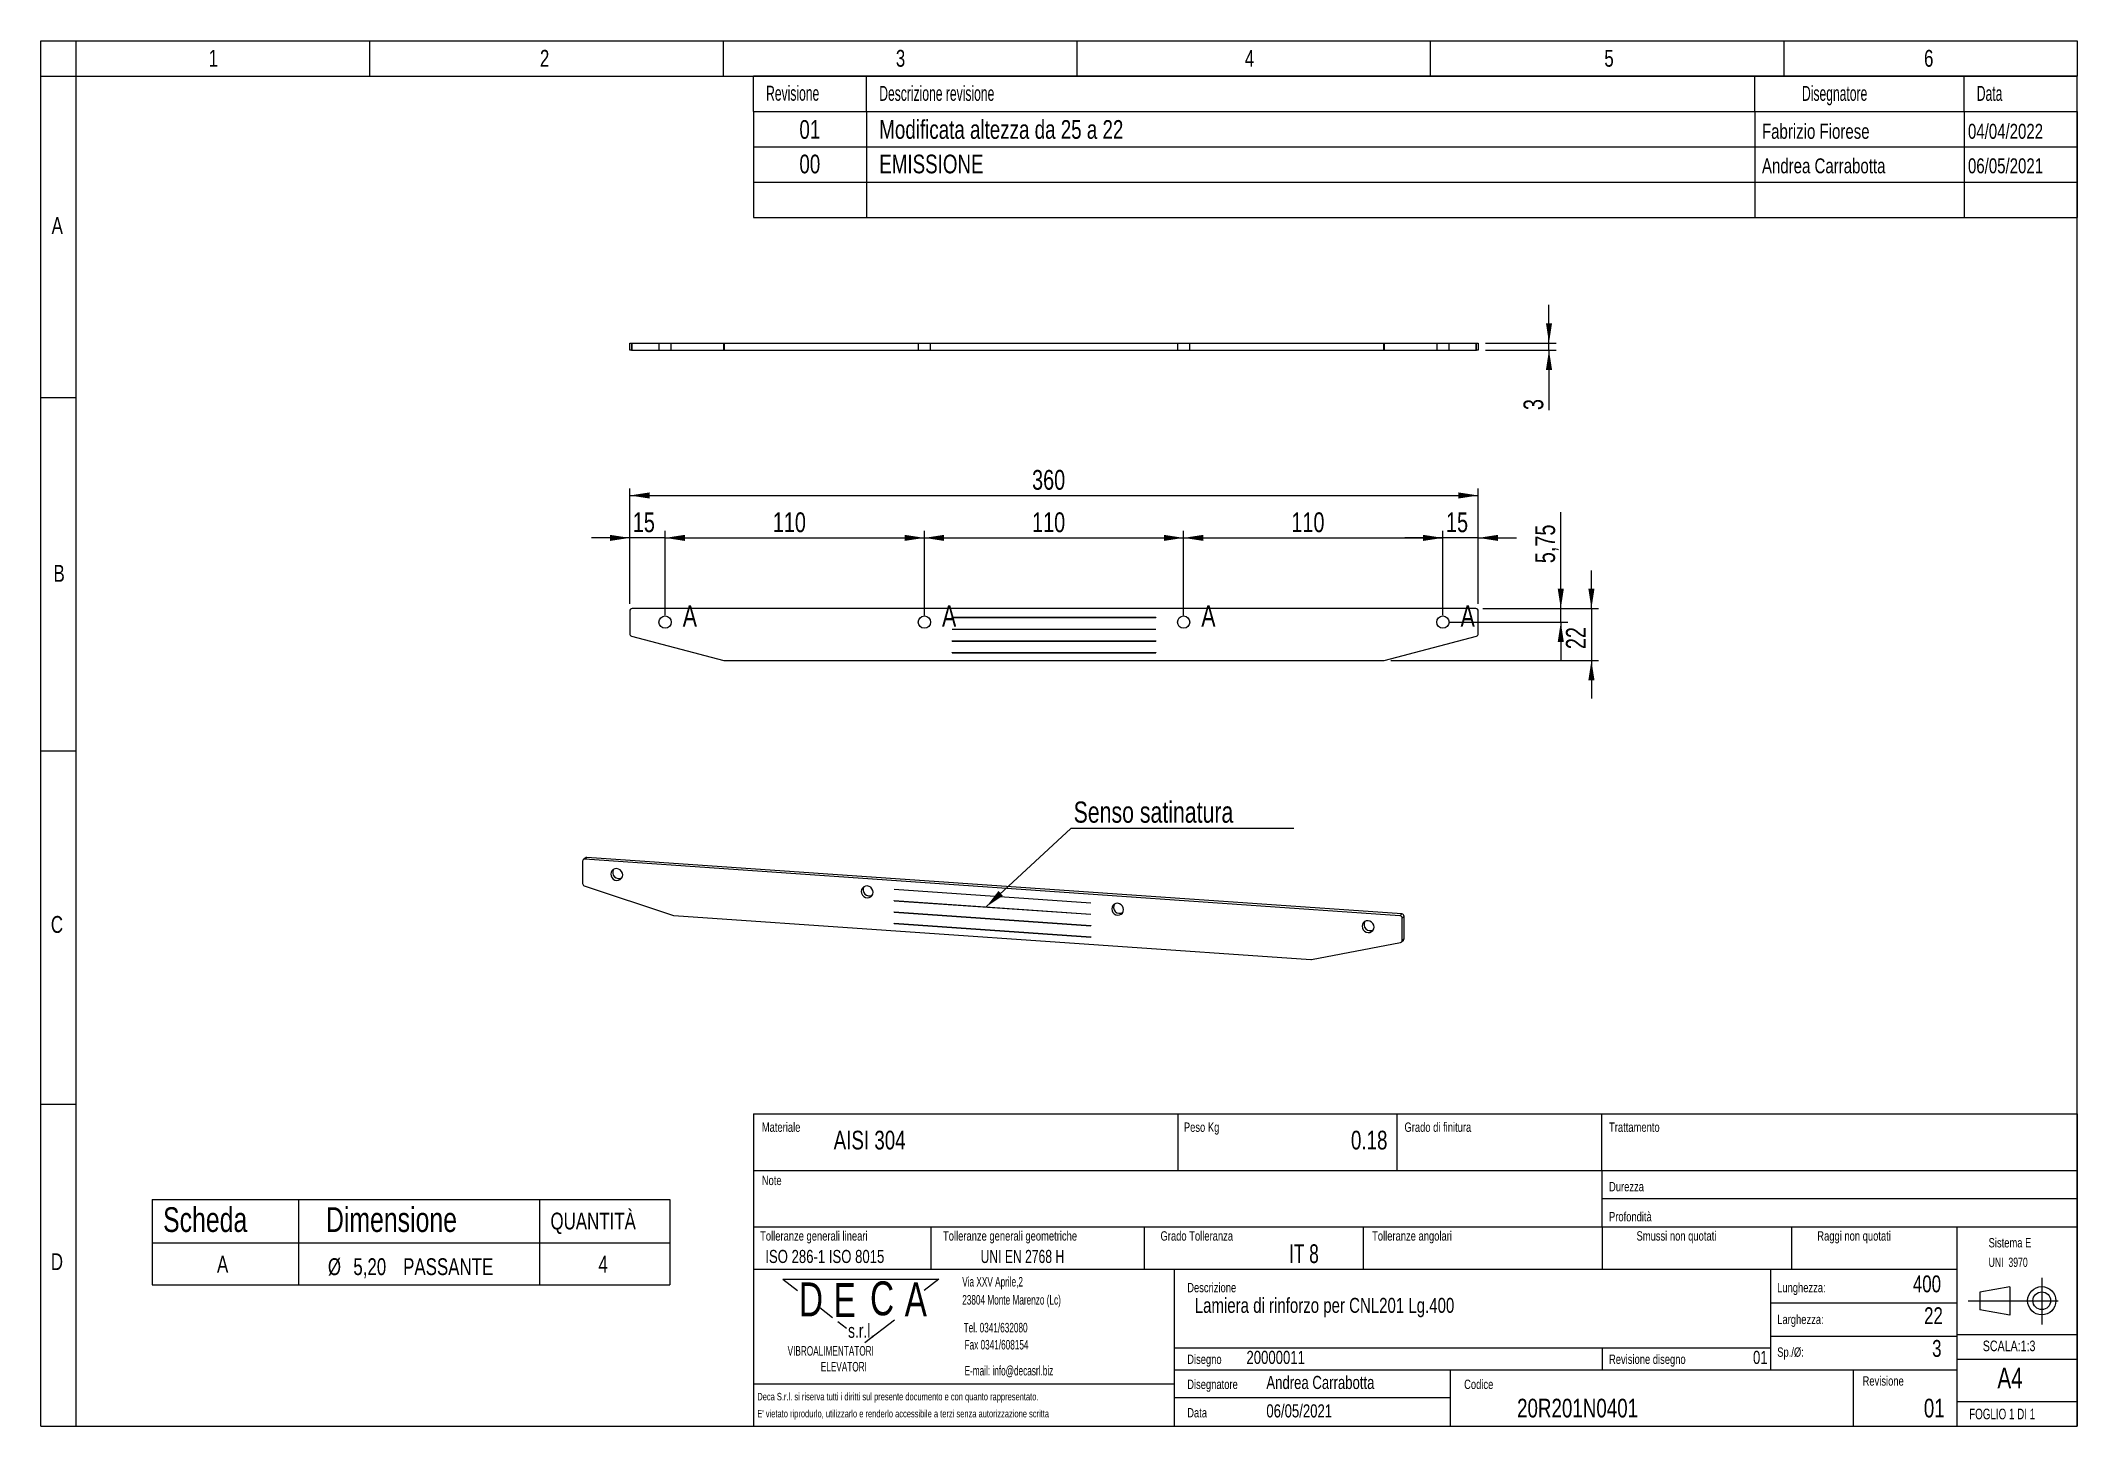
# Model space of a CAD drawing. Header units: millimetres. Extents: x 14 to 878, y 20 to 608.
import ezdxf

# ---------------------------------------------------------------- set-up
doc = ezdxf.new("R2010")
doc.units = ezdxf.units.MM
doc.header["$LTSCALE"] = 3
doc.linetypes.add('CENTERX2', pattern=[20.32, 12.7, -2.54, 2.54, -2.54])
doc.linetypes.add('HIDDEN', pattern=[1.905, 1.27, -0.635])
doc.layers.add('FORMAT', color=7, linetype='Continuous')
doc.layers.add('TESTO', color=179, linetype='Continuous')
doc.styles.add('SLDTEXTSTYLE0', font='TXT', dxfattribs={"width": 0.75})
doc.styles.add('SLDTEXTSTYLE1', font='TXT', dxfattribs={"width": 0.605})
doc.styles.add('SLDTEXTSTYLE2', font='TXT', dxfattribs={"width": 0.6875})
doc.styles.add('SLDTEXTSTYLE3', font='TXT', dxfattribs={"width": 0.732984})
doc.styles.add('SLDTEXTSTYLE4', font='TXT', dxfattribs={"width": 0.643617})
doc.styles.add('SLDTEXTSTYLE5', font='TXT', dxfattribs={"width": 0.694444})
doc.styles.add('SLDTEXTSTYLE6', font='TXT', dxfattribs={"width": 0.692308})
doc.dimstyles.new('SLDDIMSTYLE0', dxfattribs={"dimtxt": 0.18, "dimasz": 8.4, "dimexe": 0, "dimexo": 0.0625, "dimgap": 0, "dimtad": 0, "dimtih": 1, "dimtoh": 1, "dimdec": 0, "dimrnd": 1e-09, "dimzin": 0, "dimdsep": 46, "dimtxsty": 'Standard', "dimsah": 1, "dimcen": 0.09, "dimadec": 0, "dimazin": 0, "dimtfac": 8.4, "dimtdec": 0, "dimtofl": 0, "dimtmove": 0, "dimatfit": 3, "dimfxl": 1, "dimfrac": 2, "dimtolj": 1, "dimtzin": 0, "dimarcsym": 0})
doc.dimstyles.new('SLDDIMSTYLE1', dxfattribs={"dimtxt": 8.4, "dimasz": 8.4, "dimexe": 0, "dimexo": 0.0625, "dimgap": 2.1, "dimtad": 1, "dimrnd": 1e-09, "dimzin": 12, "dimdsep": 46, "dimtxsty": 'SLDTEXTSTYLE0', "dimsah": 1, "dimcen": 0.09, "dimadec": 0, "dimazin": 3, "dimtfac": 1, "dimtmove": 0, "dimatfit": 0, "dimfxl": 1, "dimfrac": 2, "dimtolj": 1, "dimtzin": 12, "dimarcsym": 0})
doc.dimstyles.new('SLDDIMSTYLE2', dxfattribs={"dimtxt": 8.4, "dimasz": 8.4, "dimexe": 0, "dimexo": 0.0625, "dimgap": 2.1, "dimtad": 1, "dimrnd": 1e-09, "dimzin": 12, "dimdsep": 46, "dimtxsty": 'SLDTEXTSTYLE0', "dimsah": 1, "dimcen": 0.09, "dimadec": 0, "dimazin": 3, "dimtfac": 1, "dimtofl": 0, "dimtmove": 0, "dimatfit": 3, "dimfxl": 1, "dimfrac": 2, "dimtolj": 1, "dimtzin": 12, "dimarcsym": 0})

# ---------------------------------------------------------------- blocks, each defined once
blk = doc.blocks.new('SW_TABLEANNOTATION_0')
at = {"color": 0, "linetype": 'Continuous', "lineweight": 25}
for p, q in [((0, 0), (0, -18.4)), ((0, 0), (62.12, 0)), ((62.12, 0), (62.12, -18.4)), ((62.12, 0), (164.37, 0)), ((164.37, 0), (164.37, -18.4)), ((164.37, 0), (219.59, 0)), ((219.59, 0), (219.59, -18.4)), ((0, -18.4), (62.12, -18.4)), ((0, -18.4), (0, -36.32)), ((62.12, -18.4), (164.37, -18.4)), ((62.12, -18.4), (62.12, -36.32)), ((164.37, -18.4), (219.59, -18.4)), ((164.37, -18.4), (164.37, -36.32)), ((219.59, -18.4), (219.59, -36.32)), ((0, -36.32), (62.12, -36.32)), ((62.12, -36.32), (164.37, -36.32)), ((164.37, -36.32), (219.59, -36.32))]:
    blk.add_line(p, q, dxfattribs=at)
at = {"color": 0, "linetype": 'Continuous', "lineweight": 0, "attachment_point": 1, "style": 'SLDTEXTSTYLE0'}
for s, insert, char_height in [('Scheda', (4.65, -3.34), 10.5), ('Dimensione', (73.74, -3.34), 10.5), ('QUANTITÀ', (169, -5.64), 7.144), ('A', (27.53, -23.94), 7.14), ('%%c', (74.57, -25), 7.144), ('5,20', (85.36, -25), 7.144), ('PASSANTE', (106.5, -25), 7.144), ('4', (189.34, -23.94), 7.14)]:
    blk.add_mtext(s, dxfattribs=dict(at, insert=insert, char_height=char_height))
blk = doc.blocks.new('SW_NOTE_0')
at = {"color": 0, "linetype": 'Continuous', "lineweight": 0}
blk.add_line((94.7, 0), (0, 0), dxfattribs=at)
at = {"color": 0, "linetype": 'Continuous', "lineweight": 0, "insert": (1.26, 11.48), "char_height": 9, "attachment_point": 1, "style": 'SLDTEXTSTYLE0'}
blk.add_mtext('Senso satinatura', dxfattribs=at)
blk = doc.blocks.new('_D')
at = {"color": 7, "linetype": 'Continuous', "lineweight": 0}
for p, q in [((671.4, 366.81), (671.4, 382.96)), ((625.4, 366.81), (674.4, 366.81)), ((671.4, 366.81), (671.4, 344.81)), ((586.27, 344.81), (674.4, 344.81)), ((671.4, 344.81), (671.4, 328.66))]:
    blk.add_line(p, q, dxfattribs=at)
at = {"color": 7, "linetype": 'Continuous', "lineweight": 18}
for points in [[(671.4, 366.81), (672.7, 375.21), (670.11, 375.21)], [(671.4, 344.81), (670.11, 336.41), (672.7, 336.41)]]:
    blk.add_solid(points, dxfattribs=at)
at = {"color": 7, "linetype": 'Continuous', "lineweight": 18, "insert": (660.58, 349.6), "char_height": 8.4, "attachment_point": 1, "rotation": 90, "style": 'SLDTEXTSTYLE0'}
blk.add_mtext('22', dxfattribs=at)
blk = doc.blocks.new('_D_1')
at = {"color": 7, "linetype": 'Continuous', "lineweight": 0}
for p, q in [((658.4, 366.81), (658.4, 407.79)), ((625.4, 366.81), (661.4, 366.81)), ((658.4, 361.06), (658.4, 366.81)), ((611.4, 361.06), (661.4, 361.06)), ((658.4, 361.06), (658.4, 344.91))]:
    blk.add_line(p, q, dxfattribs=at)
at = {"color": 7, "linetype": 'Continuous', "lineweight": 18}
for points in [[(658.4, 366.81), (659.7, 375.21), (657.11, 375.21)], [(658.4, 361.06), (657.11, 352.66), (659.7, 352.66)]]:
    blk.add_solid(points, dxfattribs=at)
at = {"color": 7, "linetype": 'Continuous', "lineweight": 18, "insert": (647.58, 386.07), "char_height": 8.4, "attachment_point": 1, "rotation": 90, "style": 'SLDTEXTSTYLE0'}
blk.add_mtext('5,75', dxfattribs=at)
blk = doc.blocks.new('_D_2')
at = {"color": 7, "linetype": 'Continuous', "lineweight": 0}
for p, q in [((278.4, 364.06), (278.4, 399.81)), ((388.4, 364.06), (388.4, 399.81)), ((278.4, 396.81), (388.4, 396.81))]:
    blk.add_line(p, q, dxfattribs=at)
at = {"color": 7, "linetype": 'Continuous', "lineweight": 18}
for points in [[(278.4, 396.81), (286.8, 395.52), (286.8, 398.1)], [(388.4, 396.81), (380, 398.1), (380, 395.52)]]:
    blk.add_solid(points, dxfattribs=at)
at = {"color": 7, "linetype": 'Continuous', "lineweight": 18, "insert": (324.09, 407.64), "char_height": 8.4, "attachment_point": 1, "style": 'SLDTEXTSTYLE0'}
blk.add_mtext('110', dxfattribs=at)
blk = doc.blocks.new('_D_3')
at = {"color": 7, "linetype": 'Continuous', "lineweight": 0}
for p, q in [((388.4, 364.06), (388.4, 399.81)), ((498.4, 364.06), (498.4, 399.81)), ((388.4, 396.81), (498.4, 396.81))]:
    blk.add_line(p, q, dxfattribs=at)
at = {"color": 7, "linetype": 'Continuous', "lineweight": 18}
for points in [[(388.4, 396.81), (396.8, 395.52), (396.8, 398.1)], [(498.4, 396.81), (490, 398.1), (490, 395.52)]]:
    blk.add_solid(points, dxfattribs=at)
at = {"color": 7, "linetype": 'Continuous', "lineweight": 18, "insert": (434.09, 407.64), "char_height": 8.4, "attachment_point": 1, "style": 'SLDTEXTSTYLE0'}
blk.add_mtext('110', dxfattribs=at)
blk = doc.blocks.new('_D_4')
at = {"color": 7, "linetype": 'Continuous', "lineweight": 0}
for p, q in [((498.4, 364.06), (498.4, 399.81)), ((608.4, 364.06), (608.4, 399.81)), ((498.4, 396.81), (608.4, 396.81))]:
    blk.add_line(p, q, dxfattribs=at)
at = {"color": 7, "linetype": 'Continuous', "lineweight": 18}
for points in [[(498.4, 396.81), (506.8, 395.52), (506.8, 398.1)], [(608.4, 396.81), (600, 398.1), (600, 395.52)]]:
    blk.add_solid(points, dxfattribs=at)
at = {"color": 7, "linetype": 'Continuous', "lineweight": 18, "insert": (544.09, 407.64), "char_height": 8.4, "attachment_point": 1, "style": 'SLDTEXTSTYLE0'}
blk.add_mtext('110', dxfattribs=at)
blk = doc.blocks.new('_D_5')
at = {"color": 7, "linetype": 'Continuous', "lineweight": 0}
for p, q in [((608.4, 364.06), (608.4, 399.81)), ((623.4, 368.81), (623.4, 399.81)), ((608.4, 396.81), (592.25, 396.81)), ((623.4, 396.81), (608.4, 396.81)), ((623.4, 396.81), (639.56, 396.81))]:
    blk.add_line(p, q, dxfattribs=at)
at = {"color": 7, "linetype": 'Continuous', "lineweight": 18}
for points in [[(608.4, 396.81), (600, 398.1), (600, 395.52)], [(623.4, 396.81), (631.8, 395.52), (631.8, 398.1)]]:
    blk.add_solid(points, dxfattribs=at)
at = {"color": 7, "linetype": 'Continuous', "lineweight": 18, "insert": (609.7, 407.64), "char_height": 8.4, "attachment_point": 1, "style": 'SLDTEXTSTYLE0'}
blk.add_mtext('15', dxfattribs=at)
blk = doc.blocks.new('_D_6')
at = {"color": 7, "linetype": 'Continuous', "lineweight": 0}
for p, q in [((263.4, 368.81), (263.4, 399.81)), ((278.4, 364.06), (278.4, 399.81)), ((263.4, 396.81), (247.25, 396.81)), ((278.4, 396.81), (263.4, 396.81)), ((278.4, 396.81), (294.56, 396.81))]:
    blk.add_line(p, q, dxfattribs=at)
at = {"color": 7, "linetype": 'Continuous', "lineweight": 18}
for points in [[(263.4, 396.81), (255, 398.1), (255, 395.52)], [(278.4, 396.81), (286.8, 395.52), (286.8, 398.1)]]:
    blk.add_solid(points, dxfattribs=at)
at = {"color": 7, "linetype": 'Continuous', "lineweight": 18, "insert": (264.7, 407.64), "char_height": 8.4, "attachment_point": 1, "style": 'SLDTEXTSTYLE0'}
blk.add_mtext('15', dxfattribs=at)
blk = doc.blocks.new('_D_7')
at = {"color": 7, "linetype": 'Continuous', "lineweight": 0}
for p, q in [((263.4, 368.81), (263.4, 417.81)), ((263.4, 414.81), (623.4, 414.81)), ((623.4, 368.81), (623.4, 417.81))]:
    blk.add_line(p, q, dxfattribs=at)
at = {"color": 7, "linetype": 'Continuous', "lineweight": 18}
for points in [[(263.4, 414.81), (271.8, 413.52), (271.8, 416.1)], [(623.4, 414.81), (615, 416.1), (615, 413.52)]]:
    blk.add_solid(points, dxfattribs=at)
at = {"color": 7, "linetype": 'Continuous', "lineweight": 18, "insert": (434.09, 425.64), "char_height": 8.4, "attachment_point": 1, "style": 'SLDTEXTSTYLE0'}
blk.add_mtext('360', dxfattribs=at)
blk = doc.blocks.new('_D_8')
at = {"color": 7, "linetype": 'Continuous', "lineweight": 0}
for p, q in [((653.4, 479.51), (653.4, 495.66)), ((626.4, 479.51), (656.4, 479.51)), ((626.4, 476.51), (656.4, 476.51)), ((653.4, 476.51), (653.4, 479.51)), ((653.4, 476.51), (653.4, 451.04))]:
    blk.add_line(p, q, dxfattribs=at)
at = {"color": 7, "linetype": 'Continuous', "lineweight": 18}
for points in [[(653.4, 479.51), (654.7, 487.91), (652.11, 487.91)], [(653.4, 476.51), (652.11, 468.11), (654.7, 468.11)]]:
    blk.add_solid(points, dxfattribs=at)
at = {"color": 7, "linetype": 'Continuous', "lineweight": 18, "insert": (642.58, 451.04), "char_height": 8.4, "attachment_point": 1, "rotation": 90, "style": 'SLDTEXTSTYLE0'}
blk.add_mtext('3', dxfattribs=at)

msp = doc.modelspace()

# ---------------------------------------------------------------- linework, layer by layer
at = {"color": 7, "linetype": 'Continuous', "lineweight": 18}
for p, q in [((13.522, 592.795), (13.522, 607.795)), ((13.522, 607.795), (28.522, 607.795)), ((28.522, 607.795), (877.522, 607.795)), ((28.522, 592.795), (28.522, 607.795)), ((153.022, 607.795), (153.022, 592.795)), ((303.022, 607.795), (303.022, 592.795)), ((453.022, 607.795), (453.022, 592.795)), ((603.022, 607.795), (603.022, 592.795)), ((753.022, 607.795), (753.022, 592.795)), ((877.522, 607.795), (877.522, 592.795)), ((13.522, 19.795), (13.522, 592.795)), ((13.522, 592.795), (28.522, 592.795)), ((28.522, 19.795), (28.522, 592.795)), ((28.522, 592.795), (877.522, 592.795)), ((877.522, 592.795), (315.922, 592.795)), ((315.922, 592.795), (877.522, 592.795)), ((315.922, 577.795), (315.922, 592.795)), ((315.922, 592.795), (877.522, 592.795)), ((363.922, 577.795), (363.922, 592.795)), ((740.757, 577.795), (740.757, 592.795)), ((829.522, 577.795), (829.522, 592.795)), ((877.522, 19.795), (877.522, 592.795)), ((877.522, 577.795), (877.522, 592.795)), ((877.522, 577.795), (877.522, 592.795)), ((315.922, 577.795), (877.522, 577.795)), ((315.922, 577.795), (315.922, 532.795)), ((363.922, 577.795), (363.922, 532.795)), ((740.757, 577.795), (740.757, 532.795)), ((829.522, 577.795), (829.522, 532.795)), ((877.522, 577.795), (877.522, 532.795)), ((877.522, 577.795), (877.522, 532.795)), ((315.922, 562.795), (877.522, 562.795)), ((315.922, 547.795), (877.522, 547.795)), ((315.922, 532.795), (877.522, 532.795)), ((28.522, 456.295), (13.522, 456.295)), ((28.522, 306.295), (13.522, 306.295)), ((28.522, 156.295), (13.522, 156.295)), ((315.889, 152.402), (315.889, 19.802)), ((315.889, 152.402), (877.489, 152.402)), ((495.889, 152.402), (495.889, 128.402)), ((588.889, 152.402), (588.889, 128.402)), ((675.889, 128.402), (675.889, 152.402)), ((877.489, 152.402), (877.489, 19.802)), ((877.522, 152.395), (877.522, 19.795)), ((315.889, 128.402), (877.489, 128.402)), ((675.889, 128.402), (675.889, 104.4)), ((675.889, 116.402), (877.489, 116.402)), ((315.889, 104.4), (877.489, 104.4)), ((391.088, 104.4), (391.088, 86.402)), ((481.681, 104.4), (481.681, 86.402)), ((574.621, 104.4), (574.621, 86.402)), ((675.938, 104.4), (675.938, 86.402)), ((756.323, 104.4), (756.323, 86.402)), ((826.489, 104.4), (826.489, 19.802)), ((315.889, 86.402), (494.389, 86.402)), ((494.389, 86.402), (494.389, 19.802)), ((494.389, 86.402), (826.489, 86.402)), ((747.381, 86.402), (747.381, 72.202)), ((848.914, 78.987), (836.151, 76.737)), ((848.914, 78.987), (848.853, 66.987)), ((747.381, 72.202), (747.381, 58.002)), ((747.381, 72.202), (826.489, 72.202)), ((836.151, 76.737), (836.151, 69.237)), ((848.853, 66.987), (836.151, 69.237)), ((494.389, 53.102), (747.381, 53.102)), ((675.938, 53.102), (675.938, 43.802)), ((747.381, 58.002), (747.381, 43.802)), ((747.381, 58.002), (826.489, 58.002)), ((826.489, 58.802), (877.489, 58.802)), ((826.489, 58.802), (826.489, 19.802)), ((826.489, 58.802), (877.489, 58.802)), ((494.389, 43.802), (826.489, 43.802)), ((611.451, 43.802), (611.451, 19.802)), ((782.407, 43.802), (782.407, 19.802)), ((826.489, 48.302), (877.489, 48.302)), ((315.889, 37.802), (494.585, 37.802)), ((611.451, 31.802), (494.389, 31.802)), ((826.489, 30.302), (877.489, 30.302)), ((13.522, 19.795), (28.522, 19.795)), ((28.522, 19.795), (877.522, 19.795)), ((315.889, 19.802), (877.489, 19.802)), ((315.889, 19.802), (877.489, 19.802)), ((315.921, 19.795), (877.522, 19.795))]:
    msp.add_line(p, q, dxfattribs=at)
at = {"color": 7, "linetype": 'Continuous', "lineweight": 25}
for p, q in [((263.403, 476.509), (263.403, 479.509)), ((263.403, 479.509), (264.15, 479.509)), ((264.15, 476.509), (263.403, 476.509)), ((264.15, 479.509), (264.15, 476.509)), ((264.15, 479.509), (303.279, 479.509)), ((264.15, 476.509), (303.279, 476.509)), ((303.279, 476.509), (303.279, 479.509)), ((303.279, 479.509), (303.532, 479.509)), ((303.532, 476.509), (303.279, 476.509)), ((303.532, 479.509), (303.532, 476.509)), ((303.532, 479.509), (583.274, 479.509)), ((303.532, 476.509), (583.274, 476.509)), ((583.274, 476.509), (583.274, 479.509)), ((583.274, 479.509), (583.528, 479.509)), ((583.528, 476.509), (583.274, 476.509)), ((583.528, 479.509), (583.528, 476.509)), ((583.528, 479.509), (622.657, 479.509)), ((583.528, 476.509), (622.657, 476.509)), ((622.657, 476.509), (622.657, 479.509)), ((622.657, 479.509), (623.403, 479.509)), ((623.403, 476.509), (622.657, 476.509)), ((623.403, 479.509), (623.403, 476.509)), ((263.403, 365.811), (263.403, 356.082)), ((622.403, 366.811), (264.403, 366.811)), ((400.193, 363.111), (486.614, 363.111)), ((400.193, 363.011), (400.193, 363.111)), ((400.193, 363.011), (486.614, 363.011)), ((486.614, 363.111), (486.614, 363.011)), ((623.403, 356.082), (623.403, 365.811)), ((264.15, 355.115), (303.279, 344.844)), ((400.193, 358.111), (486.614, 358.111)), ((400.193, 358.011), (400.193, 358.111)), ((400.193, 358.011), (486.614, 358.011)), ((486.614, 358.111), (486.614, 358.011)), ((583.528, 344.844), (622.657, 355.115)), ((400.193, 353.111), (486.614, 353.111)), ((400.193, 353.011), (400.193, 353.111)), ((400.193, 353.011), (486.614, 353.011)), ((400.193, 348.111), (486.614, 348.111)), ((400.193, 348.011), (400.193, 348.111)), ((400.193, 348.011), (486.614, 348.011)), ((486.614, 353.111), (486.614, 353.011)), ((486.614, 348.111), (486.614, 348.011)), ((303.532, 344.811), (583.274, 344.811)), ((243.408, 259.548), (243.408, 250.151)), ((244.456, 260.95), (243.679, 260.2)), ((245.15, 261.197), (244.374, 260.447)), ((590.175, 236.465), (244.374, 260.447)), ((590.952, 237.215), (245.15, 261.197)), ((244.129, 249.166), (281.924, 236.624)), ((375.536, 247.777), (459.013, 241.987)), ((375.536, 247.68), (375.536, 247.777)), ((375.562, 247.705), (375.536, 247.68)), ((375.536, 247.68), (459.013, 241.891)), ((375.536, 242.947), (459.013, 237.158)), ((375.536, 242.85), (375.536, 242.947)), ((375.562, 242.875), (375.536, 242.85)), ((375.536, 242.85), (459.013, 237.061)), ((375.562, 247.705), (375.562, 247.775)), ((375.562, 247.705), (459.013, 241.918)), ((375.562, 242.875), (375.562, 242.945)), ((375.562, 242.875), (459.013, 237.088)), ((459.013, 241.987), (459.013, 241.891)), ((282.17, 236.575), (552.38, 217.836)), ((375.536, 238.117), (459.013, 232.328)), ((375.536, 238.021), (375.536, 238.117)), ((375.562, 238.046), (375.536, 238.021)), ((375.536, 238.021), (459.013, 232.232)), ((375.536, 233.288), (459.013, 227.499)), ((375.536, 233.191), (375.536, 233.288)), ((375.562, 238.046), (375.562, 238.116)), ((375.562, 238.046), (459.013, 232.258)), ((375.562, 233.216), (375.562, 233.286)), ((459.013, 237.158), (459.013, 237.061)), ((590.175, 236.465), (590.952, 237.215)), ((591.918, 236.182), (591.141, 235.432)), ((591.141, 226.035), (591.141, 235.432)), ((591.918, 226.785), (591.918, 236.182)), ((375.562, 233.216), (375.536, 233.191)), ((375.536, 233.191), (459.013, 227.402)), ((375.562, 233.216), (459.013, 227.429)), ((459.013, 232.328), (459.013, 232.232)), ((459.013, 227.499), (459.013, 227.402)), ((552.625, 217.851), (590.421, 225.151)), ((590.87, 225.383), (591.647, 226.133)), ((591.141, 226.035), (591.918, 226.785))]:
    msp.add_line(p, q, dxfattribs=at)
at = {"color": 7, "linetype": 'HIDDEN', "lineweight": 18}
for p, q in [((264.403, 476.509), (264.403, 479.509)), ((275.803, 479.509), (275.803, 476.509)), ((281.003, 476.509), (281.003, 479.509)), ((385.803, 479.509), (385.803, 476.509)), ((391.003, 476.509), (391.003, 479.509)), ((400.193, 479.409), (400.193, 479.509)), ((400.193, 479.409), (486.614, 479.409)), ((486.614, 479.409), (486.614, 479.509)), ((495.803, 479.509), (495.803, 476.509)), ((501.003, 476.509), (501.003, 479.509)), ((605.803, 479.509), (605.803, 476.509)), ((611.003, 476.509), (611.003, 479.509)), ((622.403, 479.509), (622.403, 476.509))]:
    msp.add_line(p, q, dxfattribs=at)
at = {"color": 7, "linetype": 'CENTERX2', "lineweight": 18}
for p, q in [((862.47, 82.829), (862.47, 63.044)), ((831.291, 73.073), (871.784, 73.073))]:
    msp.add_line(p, q, dxfattribs=at)
at = {"color": 7, "linetype": 'Continuous', "lineweight": 25, "flags": 128}
for points in [[(260.408, 253.781), (260.285, 254.565), (259.929, 255.29), (259.373, 255.884), (258.673, 256.289), (257.897, 256.466), (257.121, 256.397), (256.421, 256.089), (255.865, 255.572), (255.508, 254.896), (255.385, 254.129), (255.508, 253.344), (255.865, 252.62), (256.421, 252.025), (257.121, 251.62), (257.897, 251.443), (258.673, 251.512), (259.373, 251.821), (259.929, 252.338), (260.285, 253.013), (260.408, 253.781)], [(366.66, 246.412), (366.537, 247.197), (366.18, 247.921), (365.625, 248.516), (364.925, 248.921), (364.149, 249.098), (363.373, 249.028), (362.673, 248.72), (362.117, 248.203), (361.76, 247.528), (361.637, 246.76), (361.76, 245.976), (362.117, 245.251), (362.673, 244.657), (363.373, 244.252), (364.149, 244.075), (364.925, 244.144), (365.625, 244.452), (366.18, 244.969), (366.537, 245.644), (366.66, 246.412)], [(472.912, 239.043), (472.789, 239.828), (472.432, 240.553), (471.877, 241.147), (471.177, 241.552), (470.401, 241.729), (469.624, 241.66), (468.924, 241.352), (468.369, 240.835), (468.012, 240.159), (467.889, 239.392), (468.012, 238.607), (468.369, 237.882), (468.924, 237.288), (469.624, 236.883), (470.401, 236.706), (471.177, 236.775), (471.877, 237.083), (472.432, 237.601), (472.789, 238.276), (472.912, 239.043)], [(579.164, 231.675), (579.041, 232.459), (578.684, 233.184), (578.129, 233.778), (577.428, 234.184), (576.652, 234.36), (575.876, 234.291), (575.176, 233.983), (574.621, 233.466), (574.264, 232.791), (574.141, 232.023), (574.264, 231.239), (574.621, 230.514), (575.176, 229.92), (575.876, 229.514), (576.652, 229.338), (577.428, 229.407), (578.129, 229.715), (578.684, 230.232), (579.041, 230.907), (579.164, 231.675)]]:
    msp.add_lwpolyline(points, dxfattribs=at)
at = {"color": 7, "linetype": 'Continuous', "lineweight": 25}
for centre in [(278.403, 361.061), (388.403, 361.061), (498.403, 361.061), (608.403, 361.061)]:
    msp.add_circle(centre, 2.6, dxfattribs=at)
at = {"color": 7, "linetype": 'Continuous', "lineweight": 18}
for radius in [6, 3.75]:
    msp.add_circle((862.47, 73.073), radius, dxfattribs=at)
at = {"color": 7, "linetype": 'Continuous', "lineweight": 25}
for centre, radius, start, end in [((264.403, 365.811), 1, 90, 180), ((622.403, 365.811), 1, 0, 90), ((264.403, 356.082), 1, 180, 255.291696), ((622.403, 356.082), 1, 284.708304, 0), ((303.532, 345.811), 1, 255.291696, 270), ((583.274, 345.811), 1, 270, 284.708304), ((244.3, 259.558), 0.892, 85.223201, 180.662355), ((245.079, 260.297), 0.903, 85.446876, 133.64815), ((258.806, 254.833), 2.636, 149.95799, 298.056065), ((244.459, 250.165), 1.052, 180.760033, 251.663842), ((365.058, 247.465), 2.636, 149.95799, 298.056065), ((282.24, 237.571), 0.998, 251.583263, 265.97167), ((471.31, 240.096), 2.636, 149.95799, 298.056065), ((577.562, 232.727), 2.636, 149.95799, 298.056065), ((590.093, 235.42), 1.049, 0.690044, 85.471074), ((590.869, 236.17), 1.049, 0.690044, 85.471074), ((590.254, 226.023), 0.888, 280.841383, 0.80015), ((591.018, 226.777), 0.9, 314.316364, 0.533572), ((552.446, 218.781), 0.947, 265.967459, 280.867072)]:
    msp.add_arc(centre, radius, start, end, dxfattribs=at)
at = {"layer": 'TESTO'}
for p, q in [((328.343, 82.226), (394.556, 82.226)), ((328.343, 82.226), (334.572, 77.441)), ((394.556, 82.226), (388.273, 77.399)), ((344.032, 70.174), (349.453, 66.009)), ((351.746, 64.284), (355.41, 61.416)), ((375.738, 64.877), (363.145, 55.203))]:
    msp.add_line(p, q, dxfattribs=at)

# ---------------------------------------------------------------- block references
at = {"color": 7, "linetype": 'Continuous', "lineweight": 0}
for name, p in [('SW_NOTE_0', (450.472, 273.456)), ('SW_TABLEANNOTATION_0', (60.779, 116.096))]:
    msp.add_blockref(name, p, dxfattribs=at)

# ---------------------------------------------------------------- texts
for s, insert, char_height, attachment_point, style in [('1', (84.769, 603.904), 7.144, 1, 'SLDTEXTSTYLE0'), ('2', (225.308, 603.904), 7.144, 1, 'SLDTEXTSTYLE0'), ('3', (376.302, 603.904), 7.144, 1, 'SLDTEXTSTYLE0'), ('4', (524.382, 603.904), 7.144, 1, 'SLDTEXTSTYLE0'), ('5', (676.881, 603.904), 7.144, 1, 'SLDTEXTSTYLE0'), ('6', (812.508, 603.904), 7.144, 1, 'SLDTEXTSTYLE0'), ('Revisione', (321.26, 588.681), 6.35, 1, 'SLDTEXTSTYLE1'), ('Descrizione revisione', (369.266, 588.626), 6.35, 1, 'SLDTEXTSTYLE1'), ('Disegnatore', (760.744, 588.626), 6.35, 1, 'SLDTEXTSTYLE1'), ('Data', (834.9, 588.626), 6.35, 1, 'SLDTEXTSTYLE1'), ('01', (335.384, 574.104), 7.9375, 1, 'SLDTEXTSTYLE0'), ('Modificata altezza da 25 a 22', (369.266, 574.104), 7.9375, 1, 'SLDTEXTSTYLE0'), ('Fabrizio Fiorese', (743.756, 572.525), 6.35, 1, 'SLDTEXTSTYLE0'), ('04/04/2022', (831.144, 572.525), 6.35, 1, 'SLDTEXTSTYLE0'), ('00', (335.384, 559.458), 7.9375, 1, 'SLDTEXTSTYLE0'), ('EMISSIONE', (369.266, 559.458), 7.9375, 1, 'SLDTEXTSTYLE0'), ('Andrea Carrabotta', (743.756, 557.879), 6.35, 1, 'SLDTEXTSTYLE0'), ('06/05/2021', (831.144, 557.879), 6.35, 1, 'SLDTEXTSTYLE0'), ('A', (18.145, 532.922), 7.144, 1, 'SLDTEXTSTYLE0'), ('B', (18.939, 385.337), 7.144, 1, 'SLDTEXTSTYLE0'), ('A', (285.899, 368.158), 9, 1, 'SLDTEXTSTYLE0'), ('A', (395.899, 368.158), 9, 1, 'SLDTEXTSTYLE0'), ('A', (505.899, 368.158), 9, 1, 'SLDTEXTSTYLE0'), ('A', (615.899, 368.158), 9, 1, 'SLDTEXTSTYLE0'), ('C', (17.801, 236.338), 7.144, 1, 'SLDTEXTSTYLE0'), ('Materiale', (319.436, 148.721), 3.9688, 1, 'SLDTEXTSTYLE0'), ('Peso Kg', (498.497, 148.721), 3.9688, 1, 'SLDTEXTSTYLE0'), ('Grado di finitura', (592.085, 148.721), 3.96875, 1, 'SLDTEXTSTYLE0'), ('Trattamento', (678.889, 148.721), 3.96875, 1, 'SLDTEXTSTYLE0'), ('AISI 304', (349.922, 145.211), 7.9375, 1, 'SLDTEXTSTYLE0'), ('0.18', (584.867, 145.211), 7.9375, 3, 'SLDTEXTSTYLE0'), ('Note', (319.436, 126.121), 3.9688, 1, 'SLDTEXTSTYLE0'), ('Durezza', (678.862, 123.487), 3.9688, 1, 'SLDTEXTSTYLE0'), ('Profondità', (678.862, 110.729), 3.9688, 1, 'SLDTEXTSTYLE0'), ('Tolleranze generali lineari', (318.725, 102.561), 3.96875, 1, 'SLDTEXTSTYLE0'), ('Tolleranze generali geometriche', (396.318, 102.561), 3.96875, 1, 'SLDTEXTSTYLE0'), ('Grado Tolleranza', (488.598, 102.561), 3.96875, 1, 'SLDTEXTSTYLE0'), ('IT 8', (543.162, 97.009), 7.9375, 1, 'SLDTEXTSTYLE2'), ('Tolleranze angolari', (578.36, 102.561), 3.96875, 1, 'SLDTEXTSTYLE0'), ('Smussi non quotati', (690.539, 102.561), 3.96875, 1, 'SLDTEXTSTYLE0'), ('Raggi non quotati', (767.227, 102.561), 3.96875, 1, 'SLDTEXTSTYLE0'), ('Sistema E', (839.903, 99.67), 3.9688, 1, 'SLDTEXTSTYLE0'), ('D', (17.801, 93.216), 7.144, 1, 'SLDTEXTSTYLE0'), ('ISO 286-1 ISO 8015', (320.917, 94.64), 5.55625, 1, 'SLDTEXTSTYLE0'), ('UNI EN 2768 H', (412.262, 94.64), 5.55625, 1, 'SLDTEXTSTYLE6'), ('UNI  3970', (839.903, 91.379), 3.9688, 1, 'SLDTEXTSTYLE5'), ('Descrizione', (499.91, 80.641), 3.96875, 1, 'SLDTEXTSTYLE0'), ('Lunghezza:', (750.191, 80.641), 3.9688, 1, 'SLDTEXTSTYLE0'), ('400', (819.729, 83.799), 7.1437, 3, 'SLDTEXTSTYLE0'), ('Lamiera di rinforzo per CNL201 Lg.400', (503.121, 74.287), 6.35, 1, 'SLDTEXTSTYLE0'), ('22', (820.499, 70.297), 7.1437, 3, 'SLDTEXTSTYLE0'), ('Larghezza:', (750.238, 67.139), 3.9688, 1, 'SLDTEXTSTYLE0'), ('20000011', (525.054, 51.813), 5.5563, 1, 'SLDTEXTSTYLE0'), ('01', (746.143, 51.813), 5.5563, 3, 'SLDTEXTSTYLE0'), ('Sp./Ø:', (750.238, 53.257), 3.9688, 1, 'SLDTEXTSTYLE0'), ('3', (819.93, 56.415), 7.144, 3, 'SLDTEXTSTYLE0'), ('SCALA:1:3', (837.441, 56.161), 4.5, 1, 'SLDTEXTSTYLE0'), ('Disegno', (499.91, 50.234), 3.9688, 1, 'SLDTEXTSTYLE0'), ('Revisione disegno', (678.862, 50.234), 3.96875, 1, 'SLDTEXTSTYLE0'), ('A4', (843.644, 44.682), 8.7312, 1, 'SLDTEXTSTYLE0'), ('Disegnatore', (499.91, 39.59), 3.96875, 1, 'SLDTEXTSTYLE0'), ('Andrea Carrabotta', (533.497, 41.169), 5.55625, 1, 'SLDTEXTSTYLE0'), ('Codice', (617.391, 39.59), 3.9688, 1, 'SLDTEXTSTYLE0'), ('Revisione', (786.439, 41.005), 3.9688, 1, 'SLDTEXTSTYLE0'), ('Deca S.r.l. si riserva tutti i diritti sul presente documento e con quanto rappresentato.', (317.513, 33.978), 3.175, 1, 'SLDTEXTSTYLE0'), ("E' vietato riprodurlo, utilizzarlo e renderlo accessibile a terzi senza autorizzazione scritta", (317.513, 26.745), 3.175, 1, 'SLDTEXTSTYLE0'), ('Data', (499.91, 27.534), 3.9688, 1, 'SLDTEXTSTYLE0'), ('06/05/2021', (533.497, 29.113), 5.5563, 1, 'SLDTEXTSTYLE0'), ('20R201N0401', (639.853, 31.482), 7.9375, 1, 'SLDTEXTSTYLE0'), ('01', (821.285, 31.482), 7.9375, 3, 'SLDTEXTSTYLE0'), ('FOGLIO 1 DI 1', (831.659, 27.256), 4.5, 1, 'SLDTEXTSTYLE6')]:
    msp.add_mtext(s, dxfattribs=dict(at, insert=insert, char_height=char_height, attachment_point=attachment_point, style=style))
at = {"layer": 'FORMAT', "char_height": 4.05, "attachment_point": 1, "style": 'SLDTEXTSTYLE4'}
for s, insert in [('Via XXV Aprile,2', (404.466, 83.159)), ('23804 Monte Marenzo (Lc)', (404.466, 75.479)), ('Tel. 0341/632080', (405.069, 63.68)), ('VIBROALIMENTATORI', (330.395, 53.823)), ('Fax 0341/608154', (405.458, 56.438)), ('ELEVATORI', (344.466, 47.097)), ('E-mail: info@decasrl.biz', (405.458, 45.429))]:
    msp.add_mtext(s, dxfattribs=dict(at, insert=insert))
at = {"layer": 'TESTO', "attachment_point": 1, "style": 'SLDTEXTSTYLE3'}
for s, insert, char_height in [('D', (335.217, 80.868), 14.4), ('E', (349.922, 80.549), 14.4), ('C', (365.369, 81.288), 14.4), ('A', (380.062, 80.868), 14.4), ('s.r.l.', (356.03, 63.341), 6)]:
    msp.add_mtext(s, dxfattribs=dict(at, insert=insert, char_height=char_height))

# ---------------------------------------------------------------- dimensions: what is measured, and where the dimension line sits
at = {"color": 7, "linetype": 'Continuous', "lineweight": 18}
for base, p1, p2, picture, middle in [((653.403, 479.509), (623.403, 476.509), (623.403, 479.509), '_D_8', (653.403, 454.148)), ((658.403, 366.811), (608.403, 361.061), (622.403, 366.811), '_D_1', (658.403, 396.93)), ((671.403, 344.811), (622.403, 366.811), (583.274, 344.811), '_D', (671.403, 355.811))]:
    dim = msp.add_linear_dim(base=base, p1=p1, p2=p2, angle=90, dimstyle='SLDDIMSTYLE1', dxfattribs=at)
    dim.commit()
    dim.dimension.update_dxf_attribs({"geometry": picture, "text_midpoint": middle, "dimtype": 160})
for base, p1, p2, dimstyle, picture, middle in [((623.403, 414.811), (263.403, 365.811), (623.403, 365.811), 'SLDDIMSTYLE2', '_D_7', (443.403, 414.811)), ((263.403, 396.811), (278.403, 361.061), (263.403, 365.811), 'SLDDIMSTYLE1', '_D_6', (270.903, 396.811)), ((388.403, 396.811), (278.403, 361.061), (388.403, 361.061), 'SLDDIMSTYLE2', '_D_2', (333.403, 396.811)), ((498.403, 396.811), (388.403, 361.061), (498.403, 361.061), 'SLDDIMSTYLE2', '_D_3', (443.403, 396.811)), ((608.403, 396.811), (498.403, 361.061), (608.403, 361.061), 'SLDDIMSTYLE2', '_D_4', (553.403, 396.811)), ((608.403, 396.811), (623.403, 365.811), (608.403, 361.061), 'SLDDIMSTYLE1', '_D_5', (615.903, 396.811))]:
    dim = msp.add_linear_dim(base=base, p1=p1, p2=p2, dimstyle=dimstyle, dxfattribs=at)
    dim.commit()
    dim.dimension.update_dxf_attribs({"geometry": picture, "text_midpoint": middle, "dimtype": 160})

# ---------------------------------------------------------------- leaders
at = {"color": 7, "linetype": 'Continuous', "lineweight": 0}
msp.add_leader([(414.625, 240.236), (450.472, 273.456)], dimstyle='SLDDIMSTYLE0', dxfattribs=at)

doc.saveas('drawing.dxf')
